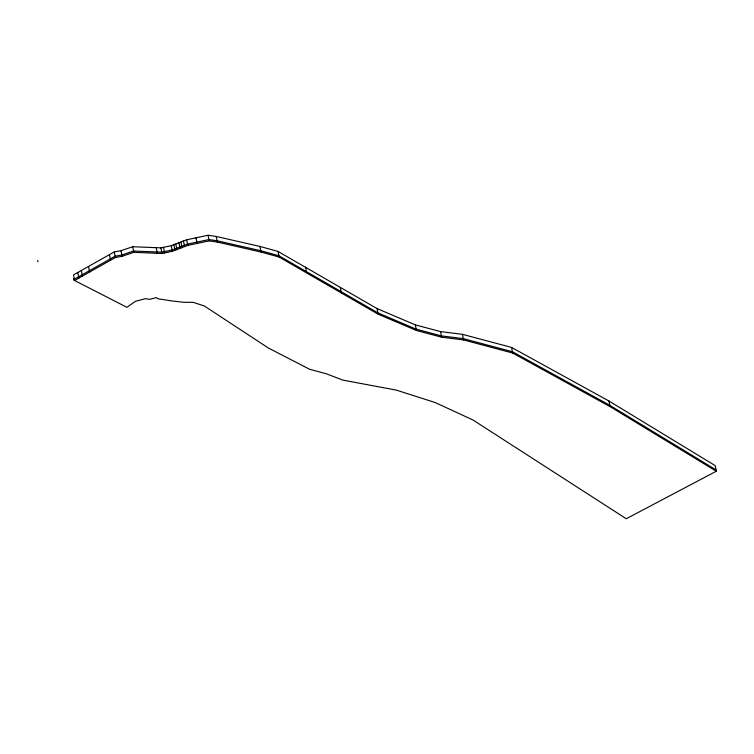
<?xml version="1.0" encoding="UTF-8"?>
<svg xmlns="http://www.w3.org/2000/svg" width="754" height="754" viewBox="0 0 754 754"><rect width="100%" height="100%" fill="white"/><g stroke="black" fill="none" stroke-linecap="round" stroke-linejoin="round"><path stroke-width="1.13" d="M716.3 471.231L610.061 406.632L512.654 353.032L463.54 339.941L441.656 337.208L416.425 330.469L378.159 314.201L279.121 257.048L261.016 252.034L217.312 242.072L209.197 240.865L187.774 245.399L172.412 251.289L161.987 253.476L133.788 252.336L122.129 256.303L115.343 257.538L74.58 280.507L73.477 274.908L114.24 251.94L121.026 250.705L132.685 246.728L160.885 247.868L171.309 245.681L186.672 239.791L208.095 235.257L216.21 236.464L259.913 246.426L278.019 251.44L377.066 308.593L415.322 324.87L440.553 331.609L462.447 334.333L511.551 347.424L608.968 401.024L715.197 465.623L716.3 471.231L626.263 518.743L472.956 419.978L435.105 402.513L396.284 390.101L342.816 380.11L326.152 373.72L309.649 369.281L268.481 348.075L204.428 306.039L193.222 302.335L183.627 302.297L171.054 300.818L157.982 298.772L156.427 297.585L149.669 299.347L145.437 298.678L135.437 301.298L126.898 307.302L73.741 280.073L73.477 278.763L74.326 279.197L115.079 256.228L121.865 254.993L133.524 251.025L161.733 252.166L172.157 249.97L187.51 244.089L208.933 239.555L217.058 240.762L260.752 250.724L278.857 255.729L377.905 312.882L416.161 329.159L441.401 335.898L463.286 338.621L512.39 351.722L609.807 405.322L716.046 469.921M608.968 401.024L610.061 406.632M511.551 347.424L512.654 353.032M462.447 334.333L463.54 339.941M440.553 331.609L441.656 337.208M415.322 324.87L416.425 330.469M377.066 308.593L378.159 314.201M340.384 287.708L341.477 293.315M305.53 267.076L306.633 272.675M278.019 251.44L279.121 257.048M259.913 246.426L261.016 252.034M216.21 236.464L217.312 242.072M208.095 235.257L209.197 240.865M195.908 237.397L197.001 243.005M186.672 239.791L187.774 245.399M183.401 240.705L184.504 246.313M180.913 242.109L182.016 247.717M178.905 242.317L179.999 247.925M175.795 244.079L176.898 249.678M173.797 244.277L174.89 249.885M171.309 245.681L172.412 251.289M163.486 247.331L164.579 252.929M160.885 247.868L161.987 253.476M156.21 247.764L157.313 253.363M132.685 246.728L133.788 252.336M121.026 250.705L122.129 256.303M114.24 251.94L115.343 257.538M109.462 254.645L110.555 260.253M88.538 266.482L89.641 272.09M81.366 270.545L82.469 276.152M77.775 272.571L78.878 278.179M37.7 260.441L37.954 261.751"/></g></svg>
